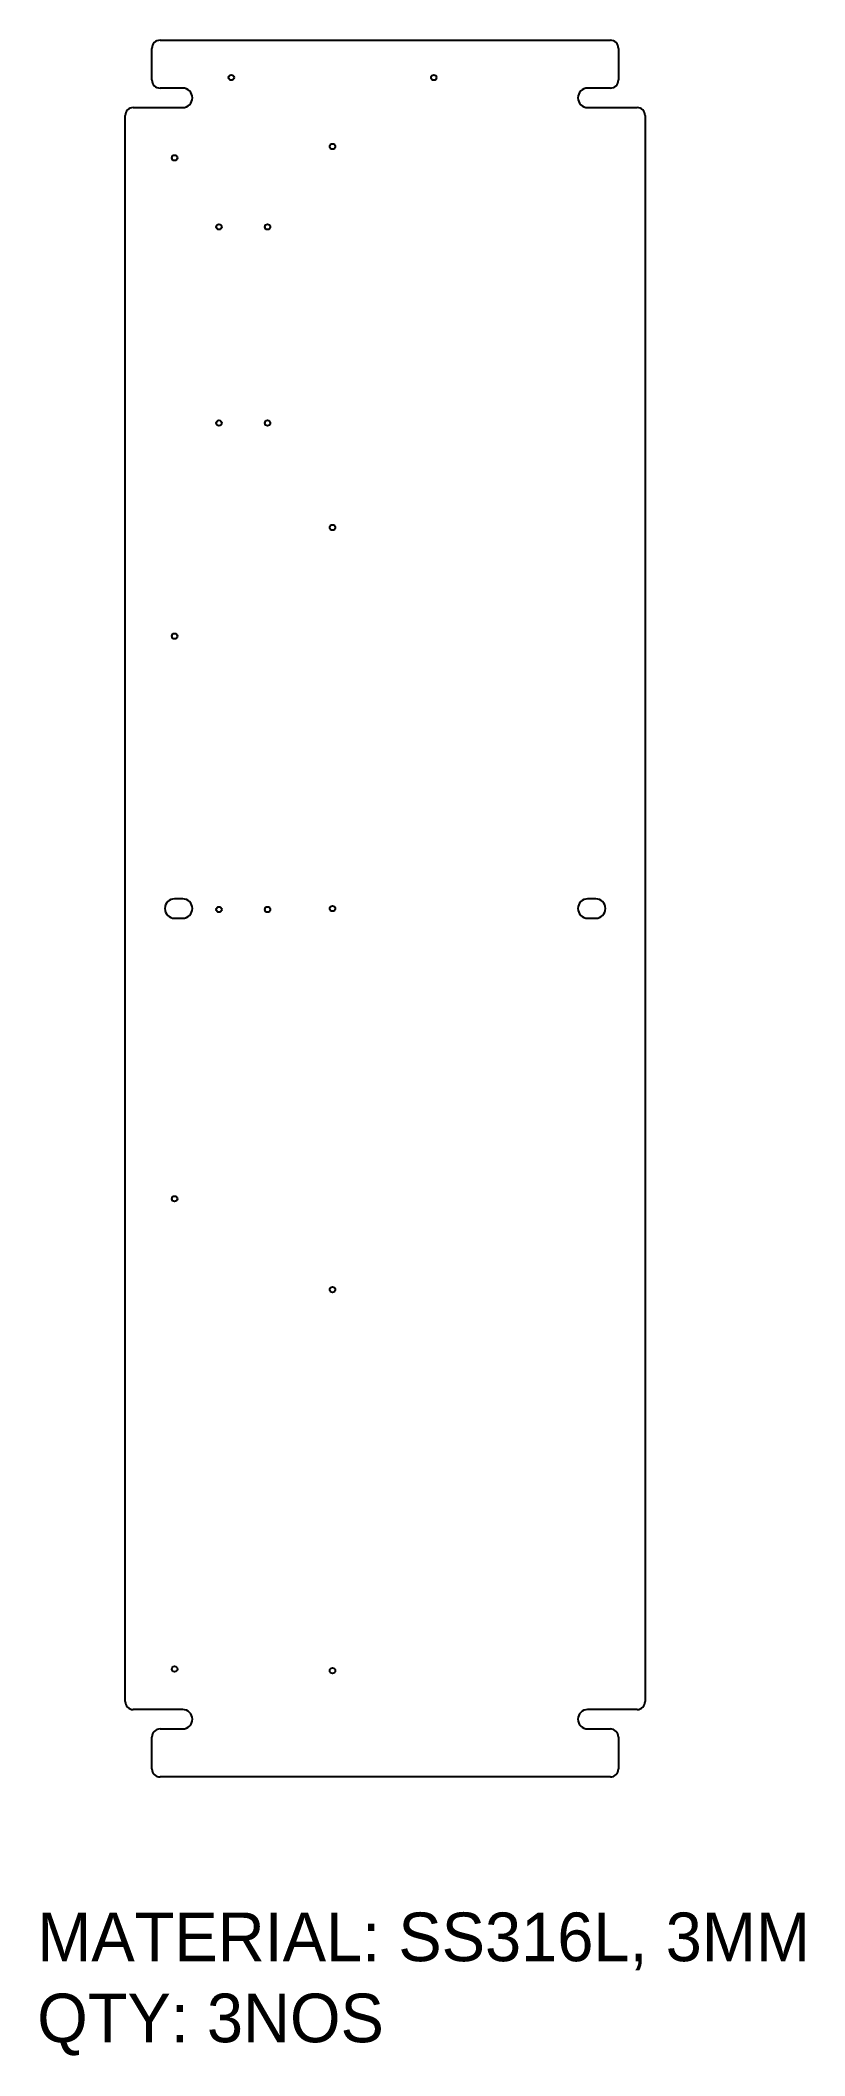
# Model space of a CAD drawing. Header units: millimetres. Extents: x 117 to 589, y 177 to 1420.
import ezdxf

# ---------------------------------------------------------------- set-up
doc = ezdxf.new("R2010")
doc.units = ezdxf.units.MM
doc.layers.add('LaserCutting', color=3, linetype='Continuous')

msp = doc.modelspace()

# ---------------------------------------------------------------- linework, layer by layer
at = {"layer": 'LaserCutting', "linetype": 'Continuous', "lineweight": 25}
for p, q in [((190.9, 1419.9), (468.9, 1419.9)), ((185.9, 1395.4), (185.9, 1414.9)), ((473.9, 1414.9), (473.9, 1395.4)), ((204.9, 1390.4), (190.9, 1390.4)), ((468.9, 1390.4), (454.9, 1390.4)), ((169.4, 395.4), (169.4, 1373.4)), ((174.4, 1378.4), (204.9, 1378.4)), ((454.9, 1378.4), (485.4, 1378.4)), ((490.4, 1373.4), (490.4, 395.4)), ((204.9, 890.4), (199.9, 890.4)), ((459.9, 890.4), (454.9, 890.4)), ((199.9, 878.4), (204.9, 878.4)), ((454.9, 878.4), (459.9, 878.4)), ((204.9, 390.4), (174.4, 390.4)), ((485.4, 390.4), (454.9, 390.4)), ((185.9, 353.8), (185.9, 373.4)), ((190.9, 378.4), (204.9, 378.4)), ((454.9, 378.4), (468.9, 378.4)), ((473.9, 373.4), (473.9, 353.8)), ((468.9, 348.8), (190.9, 348.8))]:
    msp.add_line(p, q, dxfattribs=at)
for centre in [(234.9, 1396.9), (359.9, 1396.9), (297.4, 1354.4), (199.9, 1347.4), (227.3, 1304.8), (257.3, 1304.8), (227.3, 1183.8), (257.3, 1183.8), (297.4, 1119.4), (199.9, 1052.4), (227.3, 883.8), (257.3, 883.8), (297.4, 884.4), (199.9, 705.4), (297.4, 649.4), (199.9, 415.4), (297.4, 414.4)]:
    msp.add_circle(centre, 1.7, dxfattribs=at)
for centre, radius, start, end in [((190.9, 1414.9), 5, 90, 180), ((468.9, 1414.9), 5, 0, 90), ((190.9, 1395.4), 5, 180, 270), ((468.9, 1395.4), 5, 270, 0), ((204.9, 1384.4), 6, 270, 90), ((454.9, 1384.4), 6, 90, 270), ((174.4, 1373.4), 5, 90, 180), ((485.4, 1373.4), 5, 0, 90), ((199.9, 884.4), 6, 90, 270), ((204.9, 884.4), 6, 270, 90), ((454.9, 884.4), 6, 90, 270), ((459.9, 884.4), 6, 270, 90), ((174.4, 395.4), 5, 180, 270), ((204.9, 384.4), 6, 270, 90), ((454.9, 384.4), 6, 90, 270), ((485.4, 395.4), 5, 270, 0), ((190.9, 373.4), 5, 90, 180), ((468.9, 373.4), 5, 0, 90), ((190.9, 353.8), 5, 180, 270), ((468.9, 353.8), 5, 270, 0)]:
    msp.add_arc(centre, radius, start, end, dxfattribs=at)

# ---------------------------------------------------------------- texts
at = {"insert": (115.1, 265.2), "char_height": 30, "width": 918.253, "attachment_point": 1}
msp.add_mtext('{MATERIAL: SS316L, 3MM\\PQTY: 3NOS}', dxfattribs=at)

doc.saveas('drawing.dxf')
